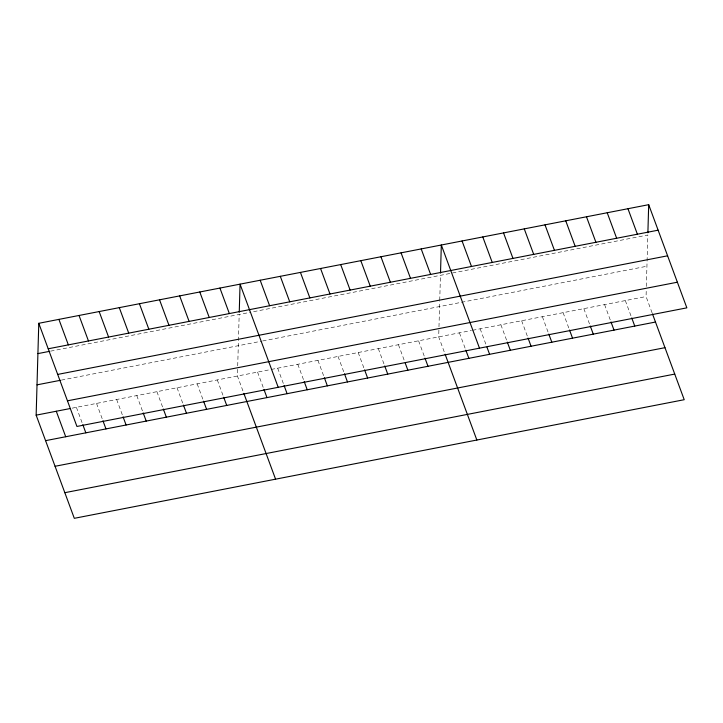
<?xml version="1.0" encoding="UTF-8"?>
<svg xmlns="http://www.w3.org/2000/svg" width="723" height="723" viewBox="0 0 723 723"><rect width="100%" height="100%" fill="white"/><g stroke="black" fill="none" stroke-linecap="round" stroke-linejoin="round"><path stroke-width="0.54" stroke-dasharray="3.62 2.71" d="M237.614 369.281L237.424 376.014L243.461 392.336M237.713 365.91L239.186 314.469M438.888 330.14L438.689 336.873L444.726 353.195M438.978 326.769L439.711 301.355M439.738 300.316L440.452 275.327M652.101 312.869L646.064 296.547L646.29 288.685M646.353 286.444L647.826 235.002L251.893 311.993M50.628 351.143L250.836 312.2M61.383 380.108L261.59 341.175M262.657 340.967L646.931 266.236M72.164 408.152L270.257 369.634M271.315 369.426L471.432 330.51M472.526 330.294L646.064 296.547M625.323 300.578L631.36 316.9M604.591 304.609L610.628 320.931M583.85 308.649L589.887 324.961M563.118 312.679L569.146 329.001M542.377 316.71L548.414 333.032M521.635 320.741L527.673 337.063M500.903 324.781L507.32 342.115M480.162 328.811L486.199 345.124M459.43 332.842L465.838 350.185M418.563 340.786L424.6 357.108M398.436 344.699L404.473 361.021M378.31 348.622L384.347 364.934M358.183 352.535L364.22 368.847M338.057 356.448L344.094 372.761M317.93 360.361L323.967 376.683M297.804 364.275L303.841 380.596M277.677 368.188L283.714 384.509M257.551 372.101L263.588 388.423M217.298 379.927L223.335 396.249M197.171 383.85L203.199 400.162M177.036 387.763L183.073 404.076M156.909 391.676L162.946 407.989M136.783 395.589L142.82 411.911M116.656 399.503L122.693 415.824M96.53 403.416L102.567 419.738M76.403 407.329L82.44 423.651"/><path stroke-width="1.08" d="M652.471 313.881L684.22 399.702L74.306 518.319L36.15 415.156L38.78 323.298L648.694 204.681L686.85 307.844L76.936 426.453L38.78 323.298M239.25 312.228L240.054 284.157L278.21 387.311M440.515 273.077L441.319 245.016L479.485 348.17M647.889 232.752L648.694 204.681M48.215 348.793L658.12 230.185M37.912 353.61L49.562 351.342M57.695 374.424L667.6 255.806M37.018 384.844L60.325 380.316M67.456 400.822L677.37 282.214M36.15 415.156L70.05 408.567M45.585 440.659L655.49 322.042M55.065 466.281L664.97 347.673M64.826 492.688L674.74 374.08M627.953 208.721L637.388 234.216M607.221 212.752L616.647 238.247M631.739 317.921L634.758 326.082M586.48 216.783L595.915 242.277M610.998 321.952L614.017 330.113M565.748 220.813L575.174 246.317M590.266 325.983L593.285 334.143M545.006 224.844L554.442 250.348M569.525 330.013L572.544 338.174M524.265 228.884L533.701 254.379M548.793 334.053L551.812 342.205M503.533 232.914L512.969 258.409M528.052 338.084L531.071 346.245M482.792 236.945L492.227 262.449M507.32 342.115L510.339 350.275M462.06 240.976L471.486 266.48M486.959 347.167L489.598 354.306M465.838 350.185L468.856 358.337M421.193 248.929L430.628 274.424M445.106 354.216L476.855 440.036M401.066 252.842L410.501 278.337M424.979 358.129L427.998 366.29M380.94 256.755L390.375 282.25M405.232 363.063L407.871 370.203M360.813 260.669L370.248 286.163M384.726 365.955L387.745 374.116M340.687 264.582L350.122 290.086M364.6 369.869L367.618 378.03M320.56 268.495L329.995 293.999M344.473 373.782L347.492 381.943M300.434 272.408L309.86 297.912M324.347 377.695L327.365 385.856M280.307 276.322L289.733 301.825M304.22 381.617L307.23 389.769M260.181 280.244L269.607 305.739M284.085 385.531L287.103 393.683M263.958 389.444L266.977 397.605M219.928 288.07L229.354 313.565M243.832 393.357L275.58 479.177M199.792 291.984L209.227 317.478M223.705 397.27L226.724 405.431M179.666 295.897L189.101 321.392M203.579 401.184L206.597 409.345M159.539 299.81L168.974 325.314M183.452 405.097L186.471 413.258M139.412 303.723L148.848 329.227M163.326 409.01L166.344 417.171M119.286 307.637L128.721 333.14M143.199 412.923L146.218 421.084M99.159 311.55L108.595 337.054M123.073 416.846L126.091 424.997M79.033 315.472L88.468 340.967M102.946 420.759L105.965 428.911M58.906 319.385L68.342 344.88M82.82 424.672L85.838 432.833M56.277 411.242L65.712 436.746"/></g></svg>
